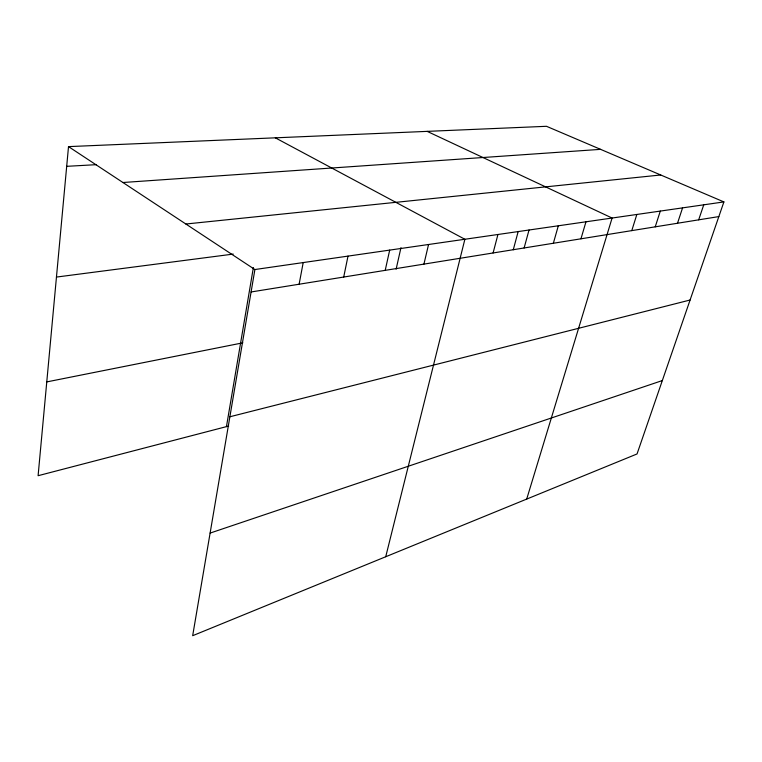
<?xml version="1.0" encoding="UTF-8"?>
<svg xmlns="http://www.w3.org/2000/svg" width="762" height="762" viewBox="0 0 762 762"><rect width="100%" height="100%" fill="white"/><g stroke="black" fill="none" stroke-linecap="round" stroke-linejoin="round"><path stroke-width="1.14" d="M68.513 146.618L254.899 269.538L192.672 635.698L637.032 453.962L723.9 201.911L546.497 126.301L68.513 146.618L38.1 475.707L228.676 426.053M226.447 426.634L253.375 267.538M299.123 284.226L303.2 262.576M343.71 277.044L348.005 256.118M385.21 270.358L389.687 250.107M396.116 269.205L400.964 247.679M423.929 264.119L428.549 244.507M385.724 556.736L464.877 239.268L275.32 137.827M493.1 252.965L497.938 234.496M513.264 249.793L518.198 231.438M524.123 247.974L529.028 230.019M553.355 243.259L558.317 225.79M580.958 238.811L585.968 221.809M526.704 499.081L612.096 218.037L427.168 131.369M631.784 230.619L636.841 214.465M655.234 226.838L660.302 211.084M677.504 223.256L682.571 207.874M698.678 219.837L703.745 204.826M210.112 533.086L662.33 380.562M229.876 416.766L690.086 300.018M46.768 381.905L242.83 342.833M251.089 291.97L718.842 216.589M254.899 269.538L723.9 201.911M56.455 277.073L233.229 254.089M185.88 224.018L660.711 174.984M122.949 182.509L600.57 149.352M66.694 166.326L96.383 164.668"/></g></svg>
